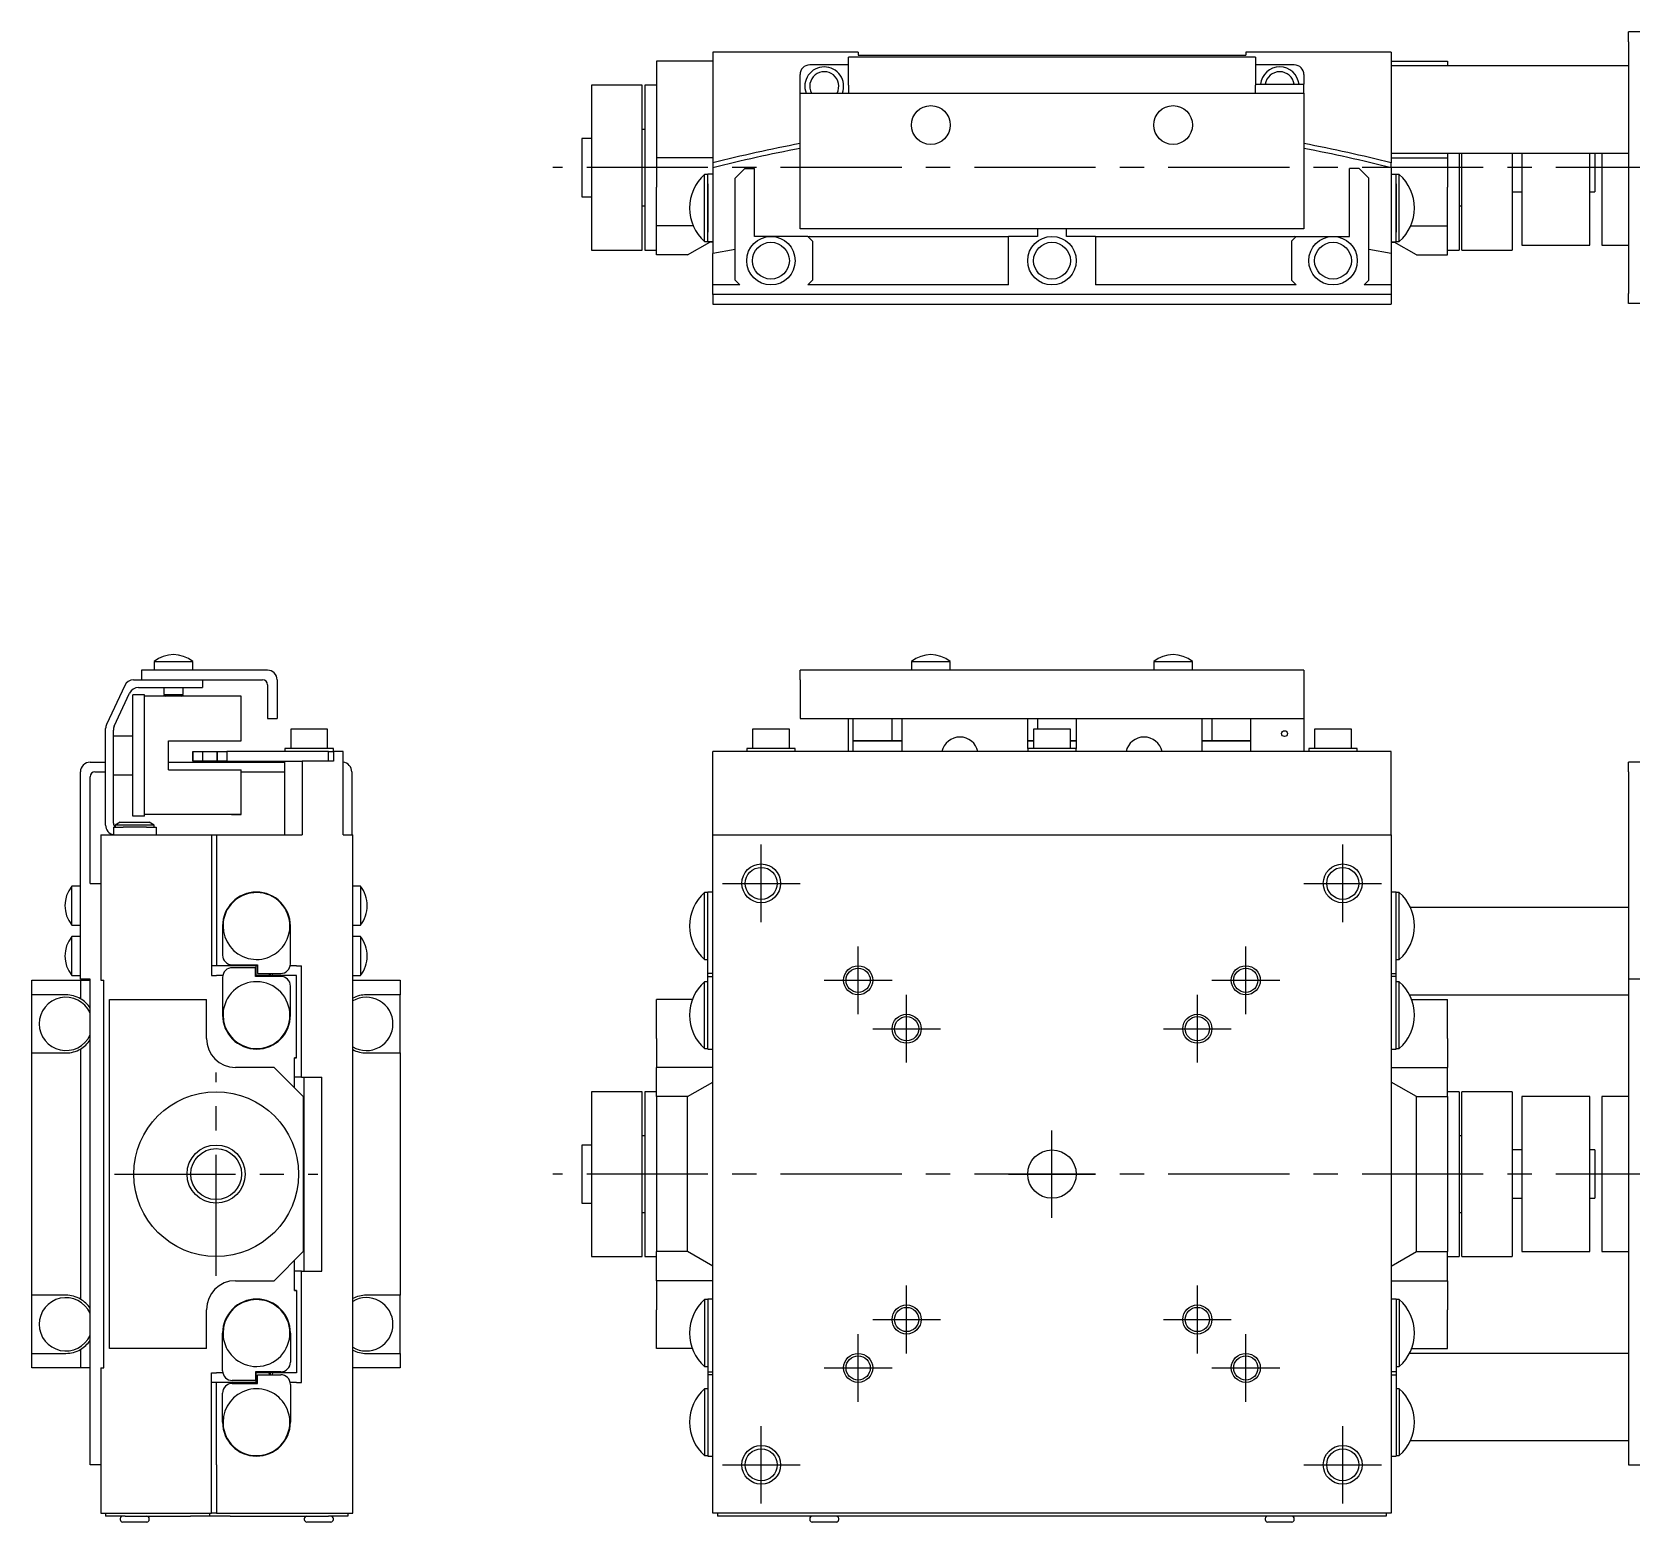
# Model space of a CAD drawing. Extents: x 28 to 598, y 17 to 379.
# Drawn here: x 28.5 to 193.5, y 220.2 to 374 of the extents above; entities that cross this region are included whole.
import ezdxf

# ---------------------------------------------------------------- set-up
doc = ezdxf.new("R2010")
doc.units = 0
doc.header["$LTSCALE"] = 10
doc.linetypes.add('CENTER', pattern=[2, 1.25, -0.25, 0.25, -0.25])
doc.layers.add('1', color=7, linetype='CONTINUOUS')
doc.layers.add('11', color=7, linetype='CONTINUOUS')

msp = doc.modelspace()

# ---------------------------------------------------------------- linework, layer by layer
at = {"layer": '1', "color": 7, "linetype": 'CONTINUOUS'}
for p, q in [((219.250001, 374), (193.250001, 374)), ((193.250001, 373), (193.250001, 374)), ((193.250001, 373), (193.250001, 347)), ((113.750001, 371.9), (98.750001, 371.9)), ((98.750001, 371.9), (98.750001, 360.486969)), ((154.750001, 371.4), (112.750001, 371.4)), ((112.750001, 371.306308), (112.750001, 371.4)), ((112.750001, 369.430961), (112.750001, 371.306308)), ((113.750001, 371.9), (113.750001, 371.6)), ((113.750001, 371.6), (153.750001, 371.6)), ((153.750001, 371.9), (153.750001, 371.6)), ((168.750001, 371.9), (153.750001, 371.9)), ((154.750001, 371.4), (154.750001, 371.306308)), ((154.750001, 371.306308), (154.750001, 369.430961)), ((168.750001, 371.9), (168.750001, 360.486969)), ((98.750001, 371), (92.950001, 371)), ((92.950001, 371), (92.950001, 361)), ((112.750001, 370.6), (108.750001, 370.6)), ((158.750001, 370.6), (154.750001, 370.6)), ((168.750001, 371), (174.550001, 371)), ((193.250001, 370.5), (168.750001, 370.5)), ((174.550001, 371), (174.550001, 370.5)), ((86.250001, 368.5), (86.250001, 351.5)), ((91.450001, 368.5), (86.250001, 368.5)), ((91.450001, 351.5), (91.450001, 368.5)), ((91.750001, 368.5), (91.750001, 351.5)), ((92.950001, 368.5), (91.750001, 368.5)), ((107.750001, 367.7), (107.750001, 369.6)), ((112.750001, 368.524653), (112.750001, 369.430961)), ((112.750001, 368.524653), (112.750001, 367.7)), ((154.750001, 369.430961), (154.750001, 368.524653)), ((154.750001, 368.6), (159.750001, 368.6)), ((154.750001, 367.7), (154.750001, 368.524653)), ((159.750001, 369.6), (159.750001, 368.6)), ((159.750001, 367.7), (159.750001, 368.6)), ((107.750001, 354.7), (107.750001, 367.7)), ((107.750001, 367.7), (159.750001, 367.7)), ((159.750001, 367.7), (159.750001, 354.7)), ((91.750001, 363.95), (91.450001, 363.95)), ((85.250001, 363), (85.250001, 360)), ((86.250001, 363), (85.250001, 363)), ((168.750001, 361.5), (193.250001, 361.5)), ((174.550001, 361.5), (174.550001, 361)), ((175.750001, 361.5), (175.750001, 351.5)), ((176.050001, 351.5), (176.050001, 361.5)), ((181.250001, 361.5), (181.250001, 351.5)), ((182.250001, 361.5), (182.250001, 352)), ((189.250001, 352), (189.250001, 361.5)), ((189.750001, 361.5), (189.750001, 360)), ((190.500001, 361.5), (190.500001, 352)), ((85.250001, 360), (85.250001, 357)), ((98.750001, 361), (92.950001, 361)), ((92.950001, 361), (92.950001, 358)), ((98.750001, 360.486969), (98.750001, 359.970753)), ((98.750001, 359.970754), (98.750001, 351.13673)), ((102.050001, 359.9), (101.050001, 358.9)), ((102.050001, 359.9), (103.050001, 359.9)), ((103.050001, 352.9), (103.050001, 359.9)), ((164.450001, 352.9), (164.450001, 359.9)), ((165.450001, 359.9), (164.450001, 359.9)), ((165.450001, 359.9), (166.450001, 358.9)), ((168.750001, 361), (174.550001, 361)), ((168.750001, 359.970754), (168.750001, 360.486969)), ((168.750001, 359.970754), (168.750001, 351.13673)), ((174.550001, 361), (174.550001, 358)), ((189.750001, 360), (189.750001, 357.5)), ((97.907388, 352.386539), (97.907388, 359.286539)), ((98.250002, 359.286539), (97.907388, 359.286539)), ((98.750002, 359.336536), (98.250002, 359.336536)), ((98.250002, 352.336536), (98.250002, 359.336536)), ((98.250002, 359.286539), (98.250002, 359.336536)), ((98.250002, 358.336536), (98.250002, 359.286539)), ((98.250002, 352.386539), (98.250002, 359.286539)), ((98.250002, 358.336536), (98.250002, 355.736536)), ((101.050001, 348.4), (101.050001, 358.9)), ((166.450001, 348.4), (166.450001, 358.9)), ((168.75, 359.336536), (169.25, 359.336536)), ((169.25, 352.336536), (169.25, 359.336536)), ((169.25, 359.286539), (169.25, 359.336536)), ((169.25, 358.336536), (169.25, 359.286539)), ((169.25, 352.386539), (169.25, 359.286539)), ((169.592614, 359.286539), (169.25, 359.286539)), ((169.25, 358.336536), (169.25, 355.736536)), ((169.592614, 352.386539), (169.592614, 359.286539)), ((85.250001, 357), (86.250001, 357)), ((92.950001, 354), (92.950001, 358)), ((174.550001, 354), (174.550001, 358)), ((181.250001, 357.5), (182.250001, 357.5)), ((189.250001, 357.5), (189.750001, 357.5)), ((91.450001, 356.05), (91.750001, 356.05)), ((98.250002, 355.736536), (98.250002, 353.336536)), ((169.25, 355.736536), (169.25, 353.336536)), ((175.750001, 356.05), (176.050001, 356.05)), ((96.732523, 354), (92.950001, 354)), ((92.950001, 351), (92.950001, 354)), ((98.250002, 352.388699), (98.250002, 353.336536)), ((107.750001, 353.7), (107.750001, 354.7)), ((159.750001, 353.7), (107.750001, 353.7)), ((132.250001, 353.7), (132.250001, 352.9)), ((135.250001, 352.9), (135.250001, 353.7)), ((159.750001, 354.7), (159.750001, 353.7)), ((169.25, 352.386539), (169.25, 353.336536)), ((170.767479, 354), (174.550001, 354)), ((174.550001, 351), (174.550001, 354)), ((86.250001, 351.5), (91.450001, 351.5)), ((91.750001, 351.5), (92.950001, 351.5)), ((96.151925, 351), (98.452076, 352.327993)), ((97.907388, 352.386539), (98.250002, 352.386539)), ((98.250002, 352.336536), (98.250002, 352.388699)), ((98.750002, 352.336536), (98.250002, 352.336536)), ((98.250002, 352.327993), (98.250002, 352.336536)), ((98.250002, 352.327993), (98.250002, 352.336536)), ((98.750001, 352.327993), (98.250002, 352.327993)), ((101.050001, 351.542282), (98.750001, 351.13673)), ((104.750001, 352.9), (103.050001, 352.9)), ((108.550001, 352.9), (104.750001, 352.9)), ((109.050001, 352.4), (108.550001, 352.9)), ((108.750001, 352.9), (108.57998, 352.870021)), ((108.750001, 352.9), (129.250001, 352.9)), ((109.050001, 352.4), (109.050001, 348.4)), ((132.250001, 352.9), (129.250001, 352.9)), ((129.250001, 347.9), (129.250001, 352.9)), ((138.250001, 352.9), (135.250001, 352.9)), ((138.250001, 352.9), (138.250001, 347.9)), ((138.250001, 352.9), (158.750001, 352.9)), ((158.450001, 352.4), (158.950001, 352.9)), ((158.450001, 352.4), (158.450001, 348.4)), ((158.920022, 352.870021), (158.750001, 352.9)), ((158.950001, 352.9), (162.750001, 352.9)), ((162.750001, 352.9), (164.450001, 352.9)), ((168.750001, 351.13673), (166.450001, 351.542282)), ((168.75, 352.336536), (169.25, 352.336536)), ((168.750001, 352.327993), (169.25, 352.327993)), ((171.348077, 351), (169.047926, 352.327993)), ((169.25, 352.336536), (169.25, 352.386539)), ((169.25, 352.386539), (169.592614, 352.386539)), ((169.25, 352.327993), (169.25, 352.336536)), ((169.25, 352.327993), (169.25, 352.336536)), ((174.550001, 351.5), (175.750001, 351.5)), ((176.050001, 351.5), (181.250001, 351.5)), ((182.250001, 352), (189.250001, 352)), ((190.500001, 352), (193.250001, 352)), ((96.151925, 351), (92.950001, 351)), ((98.750001, 347.9), (98.750001, 351.13673)), ((168.750001, 351.13673), (168.750001, 347.9)), ((171.348077, 351), (174.550001, 351)), ((101.050001, 348.4), (101.550001, 347.9)), ((108.550001, 347.9), (109.050001, 348.4)), ((158.950001, 347.9), (158.450001, 348.4)), ((166.450001, 348.4), (165.950001, 347.9)), ((101.550001, 347.9), (98.750001, 347.9)), ((98.750001, 346.9), (98.750001, 347.9)), ((168.750001, 346.9), (98.750001, 346.9)), ((98.750001, 346.9), (98.750001, 345.9)), ((129.250001, 347.9), (108.550001, 347.9)), ((158.950001, 347.9), (138.250001, 347.9)), ((168.750001, 347.9), (165.950001, 347.9)), ((168.750001, 347.9), (168.750001, 346.9)), ((168.750001, 346.9), (168.750001, 345.9)), ((193.250001, 346), (193.250001, 347)), ((98.750001, 345.9), (168.750001, 345.9)), ((219.250001, 346), (193.250001, 346)), ((41.1, 309.047999), (45.1, 309.047999)), ((41.1, 309.047999), (41.1, 308.15)), ((45.1, 308.15), (45.1, 309.047999)), ((119.250001, 309.047999), (123.250001, 309.047999)), ((119.250001, 309.047999), (119.250001, 308.15)), ((123.250001, 308.15), (123.250001, 309.047999)), ((144.250001, 309.047999), (148.250001, 309.047999)), ((144.250001, 309.047999), (144.250001, 308.15)), ((148.250001, 308.15), (148.250001, 309.047999)), ((38.975347, 307.15), (39.8, 307.15)), ((39.8, 308.15), (39.8, 307.15)), ((52.8, 308.15), (39.8, 308.15)), ((39.8, 307.15), (52.3, 307.15)), ((46.1, 307.15), (46.1, 306.35)), ((53.8, 307.15), (53.8, 303.15)), ((159.750001, 308.15), (107.750001, 308.15)), ((107.750001, 307.15), (107.750001, 308.15)), ((107.750001, 307.15), (107.750001, 303.15)), ((159.750001, 308.15), (159.750001, 307.15)), ((159.750001, 307.15), (159.750001, 303.15)), ((38.069039, 306.572618), (36.193692, 302.550924)), ((36.993692, 302.373568), (38.578695, 305.772618)), ((40.1, 305.6), (38.9, 305.6)), ((38.9, 293.1), (38.9, 305.6)), ((39.485003, 306.35), (46.1, 306.35)), ((40.1, 293.1), (40.1, 305.6)), ((50.1, 305.45), (40.1, 305.45)), ((42.1, 306.35), (42.1, 305.65)), ((42.1, 305.65), (44.1, 305.65)), ((42.1, 305.65), (42.3, 305.45)), ((43.9, 305.45), (44.1, 305.65)), ((44.1, 305.65), (44.1, 306.35)), ((50.1, 300.85), (50.1, 305.45)), ((52.8, 306.65), (52.8, 303.15)), ((36.1, 292.15), (36.1, 302.128305)), ((36.9, 292.35), (36.9, 301.95095)), ((52.8, 303.15), (53.8, 303.15)), ((59, 302.05), (55.2, 302.05)), ((55.2, 302.05), (55.2, 300.05)), ((59, 300.05), (59, 302.05)), ((106.650001, 302.05), (102.850001, 302.05)), ((102.850001, 302.05), (102.850001, 300.05)), ((106.650001, 300.05), (106.650001, 302.05)), ((107.750001, 303.15), (159.750001, 303.15)), ((112.750001, 299.75), (112.750001, 303.15)), ((113.250001, 300.85), (113.250001, 303.15)), ((117.250001, 300.85), (117.250001, 303.15)), ((118.250001, 303.15), (118.250001, 300.85)), ((131.250001, 300.85), (131.250001, 303.15)), ((135.650001, 302.05), (131.850001, 302.05)), ((131.850001, 302.05), (131.850001, 300.05)), ((132.250001, 303.15), (132.250001, 302.05)), ((135.650001, 300.05), (135.650001, 302.05)), ((136.250001, 303.15), (136.250001, 300.85)), ((149.250001, 300.85), (149.250001, 303.15)), ((150.250001, 303.15), (150.250001, 300.85)), ((154.250001, 303.15), (154.250001, 300.85)), ((159.750001, 303.15), (159.750001, 299.75)), ((164.650001, 302.05), (160.850001, 302.05)), ((160.850001, 302.05), (160.850001, 300.05)), ((164.650001, 300.05), (164.650001, 302.05)), ((38.9, 301.35), (36.9, 301.35)), ((42.6, 300.85), (50.1, 300.85)), ((42.6, 297.85), (42.6, 300.85)), ((42.6, 300.85), (49.1, 300.85)), ((49.1, 300.85), (50.1, 300.85)), ((113.250001, 300.85), (118.250001, 300.85)), ((117.250001, 300.85), (113.250001, 300.85)), ((113.250001, 299.75), (113.250001, 300.85)), ((118.250001, 300.85), (117.250001, 300.85)), ((118.250001, 300.85), (118.250001, 299.75)), ((131.250001, 300.85), (131.850001, 300.85)), ((131.850001, 300.85), (131.250001, 300.85)), ((131.250001, 300.05), (131.250001, 300.85)), ((136.250001, 300.85), (135.650001, 300.85)), ((135.650001, 300.85), (136.250001, 300.85)), ((136.250001, 300.85), (136.250001, 300.05)), ((149.250001, 300.85), (154.250001, 300.85)), ((150.250001, 300.85), (149.250001, 300.85)), ((149.250001, 299.75), (149.250001, 300.85)), ((154.250001, 300.85), (150.250001, 300.85)), ((154.250001, 300.85), (154.250001, 299.75)), ((45.1, 298.75), (45.1, 299.75)), ((45.1, 299.75), (46.1, 299.75)), ((45.1, 299.75), (45.1, 298.75)), ((46.1, 298.75), (45.1, 298.75)), ((46.1, 299.75), (46.1, 298.75)), ((46.1, 299.75), (47.6, 299.75)), ((47.6, 298.75), (46.1, 298.75)), ((47.6, 298.75), (47.6, 299.75)), ((47.6, 299.75), (48.6, 299.75)), ((47.6, 299.75), (47.6, 298.75)), ((48.6, 298.75), (47.6, 298.75)), ((48.6, 299.75), (48.6, 298.75)), ((59.1, 299.75), (48.6, 299.75)), ((48.6, 298.75), (55.957718, 298.75)), ((59.6, 300.05), (54.6, 300.05)), ((54.6, 300.05), (54.6, 299.75)), ((54.6, 291.15), (54.6, 298.75)), ((55.957718, 298.75), (56.36327, 298.75)), ((56.36327, 298.75), (56.36327, 291.15)), ((59.6, 298.75), (56.36327, 298.75)), ((59.1, 298.75), (59.1, 299.75)), ((59.1, 299.75), (59.6, 299.75)), ((59.6, 299.75), (59.6, 300.05)), ((59.6, 299.75), (59.6, 298.75)), ((60.6, 299.75), (59.6, 299.75)), ((60.6, 291.15), (60.6, 299.75)), ((168.750001, 299.75), (98.750001, 299.75)), ((98.750001, 291.15), (98.750001, 299.75)), ((107.250001, 300.05), (102.250001, 300.05)), ((102.250001, 300.05), (102.250001, 299.75)), ((107.250001, 299.75), (107.250001, 300.05)), ((136.250001, 300.05), (131.250001, 300.05)), ((131.250001, 300.05), (131.250001, 299.75)), ((136.250001, 299.75), (136.250001, 300.05)), ((165.250001, 300.05), (160.250001, 300.05)), ((160.250001, 300.05), (160.250001, 299.75)), ((165.250001, 299.75), (165.250001, 300.05)), ((168.750001, 291.15), (168.750001, 299.75)), ((33.5, 276.25), (33.5, 297.65)), ((34.5, 298.65), (36.1, 298.65)), ((34.5, 286.15), (34.5, 297.15)), ((35, 297.65), (36.1, 297.65)), ((36.9, 297.35), (38.9, 297.35)), ((42.6, 298.65), (54.6, 298.65)), ((42.6, 297.85), (50.1, 297.85)), ((50.1, 293.25), (50.1, 297.85)), ((50.1, 297.65), (54.6, 297.65)), ((61.5, 297.65), (61.5, 291.15)), ((219.250001, 298.65), (193.250001, 298.65)), ((193.250001, 297.65), (193.250001, 298.65)), ((193.250001, 297.65), (193.250001, 276.25)), ((37.6, 292.45), (37.1, 292.161325)), ((41.1, 292.161325), (37.1, 292.161325)), ((37.1, 292.161325), (37.1, 291.95)), ((37.6, 292.45), (40.6, 292.45)), ((40.1, 293.1), (38.9, 293.1)), ((50.1, 293.25), (40.1, 293.25)), ((49.1, 293.25), (40.1, 293.25)), ((41.1, 292.161325), (40.6, 292.45)), ((41.1, 291.95), (41.1, 292.161325)), ((49.1, 293.25), (50.1, 293.25)), ((35.6, 291.15), (35.6, 276.15)), ((35.6, 291.15), (47.013031, 291.15)), ((36.9, 291.95), (36.9, 291.170204)), ((36.9, 291.95), (37.9, 291.95)), ((36.9, 291.170204), (37.1, 291.15)), ((40.3, 291.95), (37.9, 291.95)), ((40.3, 291.95), (41.3, 291.95)), ((41.3, 291.95), (41.3, 291.15)), ((47.013031, 291.15), (47.529246, 291.15)), ((47.013031, 291.15), (47.013031, 276.65)), ((47.529246, 291.15), (47.529247, 286.150001)), ((47.529246, 291.15), (56.36327, 291.15)), ((60.6, 291.15), (61.6, 291.15)), ((61.6, 221.15), (61.6, 291.15)), ((98.750001, 221.15), (98.750001, 291.15)), ((98.750001, 291.15), (168.750001, 291.15)), ((168.750001, 291.15), (168.750001, 221.15)), ((32.602001, 281.85), (32.602001, 285.85)), ((33.5, 285.85), (32.602001, 285.85)), ((34.5, 286.15), (35.6, 286.15)), ((47.529247, 286.150001), (47.529247, 277.650001)), ((62.397999, 285.85), (61.6, 285.85)), ((62.397999, 285.85), (62.397999, 281.85)), ((97.907388, 278.299999), (97.907388, 285.199999)), ((98.250002, 285.199999), (97.907388, 285.199999)), ((98.250002, 281.750005), (98.250002, 285.250005)), ((98.750002, 285.250005), (98.250002, 285.250005)), ((169.25, 285.250005), (168.75, 285.250005)), ((169.25, 281.750005), (169.25, 285.250005)), ((169.592614, 285.199999), (169.25, 285.199999)), ((169.592614, 278.299999), (169.592614, 285.199999)), ((193.250001, 283.65), (170.739272, 283.65)), ((32.602001, 281.85), (33.5, 281.85)), ((32.602001, 276.65), (32.602001, 280.65)), ((33.5, 280.65), (32.602001, 280.65)), ((48.163464, 281.750005), (48.163464, 278.750005)), ((55.163464, 277.850005), (55.163464, 281.750005)), ((61.6, 281.85), (62.397999, 281.85)), ((62.397999, 280.65), (61.6, 280.65)), ((62.397999, 280.65), (62.397999, 276.65)), ((98.250002, 277.850005), (98.250002, 281.750005)), ((169.25, 277.850005), (169.25, 281.750005)), ((47.529247, 277.65), (47.013031, 277.65)), ((51.763464, 277.650001), (47.529247, 277.650001)), ((49.163464, 277.750005), (51.763464, 277.750005)), ((49.163464, 277.750005), (51.763464, 277.750005)), ((51.572007, 277.450005), (49.172007, 277.450005)), ((51.572007, 276.550005), (51.572007, 277.450005)), ((51.6, 277.65), (51.6, 276.65)), ((51.763464, 277.750005), (51.763464, 276.850005)), ((55.806222, 277.650001), (55.143259, 277.650001)), ((55.806222, 277.650001), (56.324708, 277.65)), ((56.324708, 266.15), (56.324708, 277.65)), ((97.907388, 278.299999), (98.250002, 278.299999)), ((98.250002, 276.850005), (98.250002, 277.850005)), ((169.25, 278.299999), (169.592614, 278.299999)), ((169.25, 276.850005), (169.25, 277.850005)), ((28.5, 274.65), (28.5, 276.15)), ((28.5, 276.15), (33.5, 276.15)), ((32.602001, 276.65), (33.5, 276.65)), ((34.5, 276.25), (33.5, 276.25)), ((33.5, 276.15), (33.5, 274.248076)), ((33.5, 276.15), (34.5, 276.15)), ((34.5, 226.15), (34.5, 276.25)), ((35.6, 276.15), (35.9, 276.15)), ((35.9, 236.15), (35.9, 276.15)), ((47.013031, 276.65), (47.529247, 276.650001)), ((48.19221, 276.650001), (47.529247, 276.650001)), ((48.172007, 276.450005), (48.172007, 272.550005)), ((55.806222, 276.650001), (51.572007, 276.650001)), ((54.172007, 276.550005), (51.572007, 276.550005)), ((51.763464, 276.850005), (54.163464, 276.850005)), ((51.763464, 276.850005), (54.163464, 276.850005)), ((52.985492, 276.650113), (53.000876, 276.850142)), ((53.1, 276.650001), (53.1, 276.850005)), ((53.286896, 276.850074), (53.304708, 276.65008)), ((55.172007, 272.550005), (55.172007, 275.550005)), ((55.806222, 268.150001), (55.806222, 276.650001)), ((61.6, 276.65), (62.397999, 276.65)), ((61.6, 276.15), (66.5, 276.15)), ((66.5, 276.15), (66.5, 274.65)), ((97.907388, 269.099999), (97.907388, 275.999999)), ((98.250002, 275.999999), (97.907388, 275.999999)), ((98.750002, 276.850005), (98.250002, 276.850005)), ((98.250002, 276.550005), (98.250002, 276.850005)), ((98.250002, 276.550005), (98.750001, 276.550005)), ((98.250002, 275.550005), (98.250002, 276.550005)), ((98.250002, 272.550005), (98.250002, 275.550005)), ((168.75, 276.850005), (169.25, 276.850005)), ((169.25, 276.550005), (168.750001, 276.550005)), ((169.25, 276.550005), (169.25, 276.850005)), ((169.25, 275.550005), (169.25, 276.550005)), ((169.592614, 275.999999), (169.25, 275.999999)), ((169.25, 272.550005), (169.25, 275.550005)), ((169.592614, 269.099999), (169.592614, 275.999999)), ((219.250001, 276.25), (193.250001, 276.25)), ((193.250001, 276.25), (193.250001, 226.15)), ((32, 274.65), (28.5, 274.65)), ((28.5, 268.65), (28.5, 274.65)), ((36.5, 238.15), (36.5, 274.15)), ((36.5, 274.15), (46.5, 274.15)), ((46.5, 270.15), (46.5, 274.15)), ((66.5, 274.65), (63, 274.65)), ((66.5, 268.65), (66.5, 274.65)), ((96.637231, 274.15), (92.950001, 274.15)), ((92.950001, 270.15), (92.950001, 274.15)), ((170.642676, 274.65), (193.250001, 274.65)), ((170.862772, 274.15), (174.550001, 274.15)), ((174.550001, 270.15), (174.550001, 274.15)), ((98.250002, 269.050005), (98.250002, 272.550005)), ((169.25, 269.050005), (169.25, 272.550005)), ((33.5, 269.051924), (33.5, 243.248076)), ((92.950001, 270.15), (92.950001, 267.15)), ((97.907388, 269.099999), (98.250002, 269.099999)), ((98.250002, 269.050005), (98.750002, 269.050005)), ((168.75, 269.050005), (169.25, 269.050005)), ((169.25, 269.099999), (169.592614, 269.099999)), ((174.550001, 270.15), (174.550001, 267.15)), ((28.5, 243.65), (28.5, 268.65)), ((28.5, 268.65), (32, 268.65)), ((55.806222, 268.150001), (55.6, 268.150001)), ((55.6, 265.05), (55.6, 268.150001)), ((55.6, 268.15), (55.806222, 268.15)), ((63, 268.65), (66.5, 268.65)), ((66.5, 268.65), (66.5, 243.65)), ((53.5, 267.15), (49.5, 267.15)), ((56.5, 264.15), (53.5, 267.15)), ((56.324708, 266.15), (55.6, 266.15)), ((56.324708, 266.15), (58.40016, 266.15)), ((56.6, 246.15), (56.6, 266.15)), ((58.40016, 246.15), (58.40016, 266.15)), ((98.750001, 267.15), (92.950001, 267.15)), ((92.950001, 264.15), (92.950001, 267.15)), ((168.750001, 267.15), (174.550001, 267.15)), ((174.550001, 264.15), (174.550001, 267.15)), ((56.5, 264.15), (56.5, 248.15)), ((86.250001, 264.65), (86.250001, 259.15)), ((86.250001, 264.65), (86.250001, 247.65)), ((91.450001, 264.65), (86.250001, 264.65)), ((91.450001, 247.65), (91.450001, 264.65)), ((91.750001, 264.65), (91.750001, 256.15)), ((91.750001, 264.65), (91.750001, 260.1)), ((92.950001, 264.65), (91.750001, 264.65)), ((92.950001, 264.15), (92.950001, 248.15)), ((96.151925, 264.15), (92.950001, 264.15)), ((96.151925, 264.15), (98.750001, 265.65)), ((96.151925, 248.15), (96.151925, 264.15)), ((171.348077, 264.15), (168.750001, 265.65)), ((171.348077, 248.15), (171.348077, 264.15)), ((171.348077, 264.15), (174.550001, 264.15)), ((175.750001, 264.65), (174.550001, 264.65)), ((174.550001, 264.15), (174.550001, 248.15)), ((175.750001, 264.65), (175.750001, 256.15)), ((175.750001, 264.65), (175.750001, 260.1)), ((176.050001, 247.65), (176.050001, 264.65)), ((181.250001, 264.65), (176.050001, 264.65)), ((181.250001, 264.65), (181.250001, 247.65)), ((181.250001, 264.65), (181.250001, 258.65)), ((182.250001, 264.15), (182.250001, 256.15)), ((189.250001, 264.15), (182.250001, 264.15)), ((189.250001, 256.15), (189.250001, 264.15)), ((190.500001, 264.15), (190.500001, 256.15)), ((193.250001, 264.15), (190.500001, 264.15)), ((85.250001, 259.15), (85.250001, 253.15)), ((86.250001, 259.15), (85.250001, 259.15)), ((86.250001, 259.15), (86.250001, 258.775)), ((86.250001, 259.15), (86.250001, 256.15)), ((91.750001, 260.1), (91.450001, 260.1)), ((176.050001, 260.1), (175.750001, 260.1)), ((181.250001, 258.65), (181.250001, 253.65)), ((181.250001, 258.65), (181.250001, 253.65)), ((182.250001, 258.65), (181.250001, 258.65)), ((189.750001, 258.65), (189.250001, 258.65)), ((189.750001, 258.65), (189.750001, 253.65)), ((189.750001, 258.65), (189.750001, 253.65)), ((86.250001, 256.15), (86.250001, 253.15)), ((91.750001, 256.15), (91.750001, 247.65)), ((175.750001, 256.15), (175.750001, 247.65)), ((182.250001, 256.15), (182.250001, 248.15)), ((189.250001, 248.15), (189.250001, 256.15)), ((190.500001, 256.15), (190.500001, 248.15)), ((85.250001, 253.15), (86.250001, 253.15)), ((86.250001, 253.525), (86.250001, 253.15)), ((86.250001, 253.15), (86.250001, 247.65)), ((181.250001, 253.65), (181.250001, 247.65)), ((181.250001, 253.65), (182.250001, 253.65)), ((189.250001, 253.65), (189.750001, 253.65)), ((91.450001, 252.2), (91.750001, 252.2)), ((91.750001, 252.194517), (91.750001, 247.65)), ((175.750001, 252.2), (176.050001, 252.2)), ((175.750001, 252.194517), (175.750001, 247.65)), ((53.5, 245.15), (56.5, 248.15)), ((86.250001, 247.65), (91.450001, 247.65)), ((91.750001, 247.65), (92.950001, 247.65)), ((96.151925, 248.15), (92.950001, 248.15)), ((92.950001, 245.15), (92.950001, 248.15)), ((98.750001, 246.65), (96.151925, 248.15)), ((168.750001, 246.65), (171.348077, 248.15)), ((171.348077, 248.15), (174.550001, 248.15)), ((174.550001, 245.15), (174.550001, 248.15)), ((174.550001, 247.65), (175.750001, 247.65)), ((176.050001, 247.65), (181.250001, 247.65)), ((182.250001, 248.15), (189.250001, 248.15)), ((190.500001, 248.15), (193.250001, 248.15)), ((55.6, 244.149999), (55.6, 247.25)), ((56.324708, 246.15), (55.6, 246.15)), ((56.324708, 234.65), (56.324708, 246.15)), ((56.324708, 246.15), (58.40016, 246.15)), ((49.5, 245.15), (53.5, 245.15)), ((98.750001, 245.15), (92.950001, 245.15)), ((92.950001, 245.15), (92.950001, 242.15)), ((168.750001, 245.15), (174.550001, 245.15)), ((174.550001, 245.15), (174.550001, 242.15)), ((32, 243.65), (28.5, 243.65)), ((28.5, 237.65), (28.5, 243.65)), ((55.806222, 244.149999), (55.6, 244.149999)), ((55.600001, 244.15), (55.806222, 244.15)), ((55.806222, 244.149999), (55.806222, 235.649999)), ((66.5, 243.65), (63, 243.65)), ((66.5, 237.65), (66.5, 243.65)), ((97.907388, 243.200001), (97.907388, 236.300001)), ((98.250002, 243.200001), (97.907388, 243.200001)), ((98.250002, 243.249995), (98.250002, 239.749995)), ((98.750002, 243.249995), (98.250002, 243.249995)), ((169.25, 243.249995), (168.75, 243.249995)), ((169.25, 243.249995), (169.25, 239.749995)), ((169.592614, 243.200001), (169.25, 243.200001)), ((169.592614, 243.200001), (169.592614, 236.300001)), ((46.5, 238.15), (46.5, 242.15)), ((92.950001, 238.15), (92.950001, 242.15)), ((174.550001, 238.15), (174.550001, 242.15)), ((48.172007, 235.849995), (48.172007, 239.749995)), ((55.172007, 239.749995), (55.172007, 236.749995)), ((98.250002, 239.749995), (98.250002, 236.749995)), ((169.25, 239.749995), (169.25, 236.749995)), ((28.5, 236.15), (28.5, 237.65)), ((28.5, 237.65), (32, 237.65)), ((33.5, 238.051924), (33.5, 236.15)), ((46.5, 238.15), (36.5, 238.15)), ((63, 237.65), (66.5, 237.65)), ((66.5, 237.65), (66.5, 236.15)), ((96.637231, 238.15), (92.950001, 238.15)), ((193.250001, 237.65), (170.642676, 237.65)), ((170.862772, 238.15), (174.550001, 238.15)), ((33.5, 236.15), (28.5, 236.15)), ((34.5, 236.15), (33.5, 236.15)), ((35.6, 236.15), (35.6, 221.15)), ((35.6, 236.15), (35.9, 236.15)), ((66.5, 236.15), (61.6, 236.15)), ((97.907388, 236.300001), (98.250002, 236.300001)), ((98.250002, 236.749995), (98.250002, 235.749995)), ((169.25, 236.749995), (169.25, 235.749995)), ((169.25, 236.300001), (169.592614, 236.300001)), ((47.013031, 235.65), (47.529246, 235.65)), ((47.013031, 221.15), (47.013031, 235.65)), ((47.529247, 234.65), (47.013031, 234.65)), ((48.19221, 235.649999), (47.529246, 235.65)), ((47.529246, 226.15), (47.529247, 234.649999)), ((51.763464, 234.649999), (47.529247, 234.649999)), ((49.163464, 234.549995), (51.763464, 234.549995)), ((49.163464, 234.549995), (51.763464, 234.549995)), ((51.572007, 234.849995), (49.172007, 234.849995)), ((54.172007, 235.749995), (51.572007, 235.749995)), ((51.572007, 235.749995), (51.572007, 234.849995)), ((55.806222, 235.649999), (51.572007, 235.649999)), ((51.6, 235.65), (51.6, 234.65)), ((51.763464, 234.549995), (51.763464, 235.449995)), ((51.763464, 235.449995), (54.163464, 235.449995)), ((51.763464, 235.449995), (54.163464, 235.449995)), ((53.000869, 235.449932), (52.98549, 235.649914)), ((53.1, 235.449995), (53.1, 235.649999)), ((53.30471, 235.649955), (53.28689, 235.449864)), ((55.806221, 234.65), (55.143259, 234.649999)), ((55.163464, 234.449995), (55.163464, 230.549995)), ((55.806221, 234.65), (56.324708, 234.65)), ((98.250002, 235.749995), (98.750002, 235.749995)), ((98.250002, 235.749995), (98.250002, 235.449995)), ((98.250002, 235.449995), (98.250002, 234.449995)), ((98.750002, 235.449995), (98.250002, 235.449995)), ((98.250002, 234.449995), (98.250002, 230.549995)), ((169.25, 235.749995), (168.75, 235.749995)), ((168.75, 235.449995), (169.25, 235.449995)), ((169.25, 235.749995), (169.25, 235.449995)), ((169.25, 235.449995), (169.25, 234.449995)), ((169.25, 234.449995), (169.25, 230.549995)), ((48.163464, 230.549995), (48.163464, 233.549995)), ((97.907388, 234.000001), (97.907388, 227.100001)), ((98.250002, 234.000001), (97.907388, 234.000001)), ((169.592614, 234.000001), (169.25, 234.000001)), ((169.592614, 234.000001), (169.592614, 227.100001)), ((98.250002, 230.549995), (98.250002, 227.049995)), ((169.25, 230.549995), (169.25, 227.049995)), ((170.739272, 228.65), (193.250001, 228.65)), ((35.6, 226.15), (34.5, 226.15)), ((47.529246, 226.15), (47.529246, 221.15)), ((97.907388, 227.100001), (98.250002, 227.100001)), ((98.250002, 227.049995), (98.750002, 227.049995)), ((168.75, 227.049995), (169.25, 227.049995)), ((169.25, 227.100001), (169.592614, 227.100001)), ((193.250001, 226.15), (201.250001, 226.15)), ((35.6, 221.15), (47.013031, 221.15)), ((36.1, 221.15), (36.1, 220.85)), ((46.855631, 220.85), (46.855631, 221.15)), ((47.529246, 221.15), (47.02301, 221.15)), ((47.529246, 221.15), (61.6, 221.15)), ((61.1, 221.15), (61.1, 220.85)), ((168.750001, 221.15), (98.750001, 221.15)), ((99.250001, 221.15), (99.250001, 220.85)), ((168.250001, 221.15), (168.250001, 220.85)), ((38.1, 220.85), (36.1, 220.85)), ((37.6, 220.6), (37.6, 220.5)), ((40.35, 220.25), (37.85, 220.25)), ((39.1, 220.25), (37.85, 220.25)), ((38.1, 220.85), (44.855631, 220.85)), ((40.35, 220.25), (39.1, 220.25)), ((40.35, 220.25), (39.1, 220.25)), ((40.6, 220.5), (40.6, 220.6)), ((46.855631, 220.85), (44.855631, 220.85)), ((47.02301, 220.85), (46.855631, 220.85)), ((48.967166, 220.85), (47.02301, 220.85)), ((48.967166, 220.85), (59.1, 220.85)), ((56.6, 220.6), (56.6, 220.5)), ((59.35, 220.25), (56.85, 220.25)), ((58.1, 220.25), (56.85, 220.25)), ((59.35, 220.25), (58.1, 220.25)), ((59.35, 220.25), (58.1, 220.25)), ((61.1, 220.85), (59.1, 220.85)), ((59.6, 220.5), (59.6, 220.6)), ((101.250001, 220.85), (99.250001, 220.85)), ((166.250001, 220.85), (101.250001, 220.85)), ((108.750001, 220.6), (108.750001, 220.5)), ((111.500001, 220.25), (109.000001, 220.25)), ((111.500001, 220.25), (109.000001, 220.25)), ((111.500001, 220.25), (109.000001, 220.25)), ((111.750001, 220.5), (111.750001, 220.6)), ((155.750001, 220.6), (155.750001, 220.5)), ((158.500001, 220.25), (156.000001, 220.25)), ((158.500001, 220.25), (156.000001, 220.25)), ((158.500001, 220.25), (156.000001, 220.25)), ((158.750001, 220.5), (158.750001, 220.6)), ((168.250001, 220.85), (166.250001, 220.85))]:
    msp.add_line(p, q, dxfattribs=at)
for centre, radius in [((121.250001, 364.4), 2), ((146.250001, 364.4), 2), ((104.750001, 350.4), 2.5), ((104.750001, 350.4), 1.9), ((133.750001, 350.4), 2.5), ((133.750001, 350.4), 1.9), ((162.750001, 350.4), 2.5), ((162.750001, 350.4), 1.9), ((157.750001, 301.6), 0.3), ((103.750001, 286.15), 1.65), ((163.750001, 286.15), 1.65), ((113.750001, 276.15), 1.25), ((153.750001, 276.15), 1.25), ((118.750001, 271.15), 1.25), ((148.750001, 271.15), 1.25), ((47.5, 256.15), 8.5), ((47.5, 256.15), 3), ((133.750001, 256.15), 2.5), ((118.750001, 241.15), 1.25), ((148.750001, 241.15), 1.25), ((113.750001, 236.15), 1.25), ((153.750001, 236.15), 1.25), ((103.750001, 226.15), 1.65), ((163.750001, 226.15), 1.65)]:
    msp.add_circle(centre, radius, dxfattribs=at)
at = {"layer": '1', "color": 4, "linetype": 'CONTINUOUS'}
for centre, radius in [((103.750001, 286.15), 2), ((163.750001, 286.15), 2), ((113.750001, 276.15), 1.5), ((153.750001, 276.15), 1.5), ((118.750001, 271.15), 1.5), ((148.750001, 271.15), 1.5), ((47.5, 256.15), 2.625), ((118.750001, 241.15), 1.5), ((148.750001, 241.15), 1.5), ((113.750001, 236.15), 1.5), ((153.750001, 236.15), 1.5), ((103.750001, 226.15), 2), ((163.750001, 226.15), 2)]:
    msp.add_circle(centre, radius, dxfattribs=at)
at = {"layer": '1', "color": 7, "linetype": 'CONTINUOUS'}
for centre, radius, start, end in [((108.750001, 369.6), 1, 90, 180), ((110.250001, 368.4), 2, 90, 200.487315), ((110.250001, 368.4), 1.5, 332.181861, 207.818139), ((110.250001, 368.4), 2, 339.512685, 90), ((157.250001, 368.4), 2, 90, 174.26083), ((157.250001, 368.4), 1.5, 7.662256, 172.337744), ((157.250001, 368.4), 2, 5.73917, 90), ((158.750001, 369.6), 1, 0, 90), ((133.750001, 223.9), 140.5, 100.664245, 104.424872), ((133.750001, 223.9), 141, 100.625988, 104.372617), ((133.750001, 223.9), 141, 75.627383, 79.374012), ((133.750001, 223.9), 140.5, 75.575128, 79.335755), ((100.950002, 355.836539), 4.6, 131.409621, 228.590377), ((166.55, 355.836539), 4.6, 311.409623, 48.590379), ((43.1, 306.55), 3.2, 51.317813, 128.682187), ((121.250001, 306.55), 3.2, 51.317813, 128.682187), ((146.250001, 306.55), 3.2, 51.317813, 128.682187), ((38.975347, 306.15), 1, 90, 155), ((52.3, 306.65), 0.5, 0, 90), ((52.8, 307.15), 1, 0, 90), ((39.485003, 305.35), 1, 90, 155), ((37.1, 302.128305), 1, 155, 180), ((37.9, 301.95095), 1, 155, 180), ((124.250001, 299.35), 1.9, 12.153197, 167.846803), ((143.250001, 299.35), 1.9, 12.153197, 167.846803), ((34.5, 297.65), 1, 90, 180), ((35, 297.15), 0.5, 90, 180), ((60.5, 297.65), 1, 0, 84.26083), ((37.1, 292.15), 1, 180, 258.463041), ((37.3, 292.35), 0.4, 180, 240), ((35.1, 283.85), 3.2, 141.317813, 218.682187), ((59.9, 283.85), 3.2, 0, 38.682187), ((51.663464, 281.750005), 3.5, 0, 180), ((51.663461, 281.749999), 3.45, 330.736106, 150.736106), ((51.663461, 281.749999), 3.45, 330.736106, 150.736106), ((59.9, 283.85), 3.2, 321.317813, 0), ((100.950002, 281.749999), 4.6, 131.409624, 228.59038), ((166.55, 281.749999), 4.6, 0, 48.590376), ((51.663461, 281.749999), 3.45, 150.736106, 180), ((35.1, 278.65), 3.2, 141.317813, 218.682187), ((51.663461, 281.749999), 3.45, 180, 330.736106), ((59.9, 278.65), 3.2, 0, 38.682187), ((166.55, 281.749999), 4.6, 311.40962, 0), ((49.163464, 278.750005), 1, 180, 270), ((49.172007, 276.450005), 1, 90, 180), ((54.163464, 277.850005), 1, 270, 0), ((59.9, 278.65), 3.2, 321.317813, 0), ((51.663461, 272.549999), 3.45, 330.812604, 150.812604), ((51.663461, 272.549999), 3.45, 330.812604, 150.812604), ((54.172007, 275.550005), 1, 0, 90), ((100.950002, 272.549999), 4.6, 131.409625, 228.59038), ((166.55, 272.549999), 4.6, 0, 48.590375), ((32, 271.65), 2.75, 24.619977, 335.380023), ((32, 271.65), 3, 60, 90), ((32, 271.65), 3, 33.55731, 60), ((51.663461, 272.549999), 3.45, 150.812604, 180), ((63, 271.65), 3, 90, 117.818139), ((63, 271.65), 2.75, 0, 120.603295), ((51.672007, 272.550005), 3.5, 180, 0), ((51.663461, 272.549999), 3.45, 180, 330.812604), ((166.55, 272.549999), 4.6, 311.40962, 0), ((63, 271.65), 2.75, 239.396705, 0), ((32, 271.65), 3, 270, 300), ((32, 271.65), 3, 300, 326.44269), ((49.5, 270.15), 3, 180, 270), ((63, 271.65), 3, 242.181861, 270), ((49.5, 242.15), 3, 90, 180), ((32, 240.65), 2.75, 24.619977, 335.380023), ((32, 240.65), 3, 60, 90), ((32, 240.65), 3, 33.55731, 60), ((51.672007, 239.749995), 3.5, 0, 180), ((51.663461, 239.750001), 3.45, 29.187396, 180), ((63, 240.65), 3, 90, 117.818139), ((63, 240.65), 2.75, 0, 120.603295), ((100.950002, 239.750001), 4.6, 131.40962, 228.590375), ((166.55, 239.750001), 4.6, 0, 48.59038), ((51.663461, 239.750001), 3.45, 209.187396, 29.187396), ((51.663461, 239.750001), 3.45, 209.187396, 29.187396), ((51.663461, 239.750001), 3.45, 180, 209.187396), ((63, 240.65), 2.75, 239.396705, 0), ((166.55, 239.750001), 4.6, 311.409625, 0), ((32, 240.65), 3, 270, 300), ((32, 240.65), 3, 300, 326.44269), ((63, 240.65), 3, 242.181861, 270), ((54.172007, 236.749995), 1, 270, 0), ((49.163464, 233.549995), 1, 90, 180), ((49.172007, 235.849995), 1, 180, 270), ((54.163464, 234.449995), 1, 0, 90), ((51.663461, 230.550001), 3.45, 29.263894, 180), ((100.950002, 230.550001), 4.6, 131.40962, 228.590376), ((166.55, 230.550001), 4.6, 0, 48.59038), ((51.663461, 230.550001), 3.45, 209.263894, 29.263894), ((51.663461, 230.550001), 3.45, 209.263894, 29.263894), ((51.663464, 230.549995), 3.5, 180, 0), ((51.663461, 230.550001), 3.45, 180, 209.263894), ((166.55, 230.550001), 4.6, 311.409624, 0), ((37.85, 220.6), 0.25, 90, 180), ((37.85, 220.5), 0.25, 180, 270), ((40.35, 220.6), 0.25, 0, 90), ((40.35, 220.5), 0.25, 270, 0), ((56.85, 220.6), 0.25, 90, 180), ((56.85, 220.5), 0.25, 180, 270), ((59.35, 220.6), 0.25, 0, 90), ((59.35, 220.5), 0.25, 270, 0), ((109.000001, 220.6), 0.25, 90, 180), ((109.000001, 220.5), 0.25, 180, 270), ((111.500001, 220.6), 0.25, 0, 90), ((111.500001, 220.5), 0.25, 270, 0), ((156.000001, 220.6), 0.25, 90, 180), ((156.000001, 220.5), 0.25, 180, 270), ((158.500001, 220.6), 0.25, 0, 90), ((158.500001, 220.5), 0.25, 270, 0)]:
    msp.add_arc(centre, radius, start, end, dxfattribs=at)
at = {"layer": '11', "color": 4, "linetype": 'CENTER'}
for p, q in [((278.250001, 360), (82.250001, 360)), ((103.750001, 282.15), (103.750001, 290.15)), ((163.750001, 282.15), (163.750001, 290.15)), ((99.750001, 286.15), (107.750001, 286.15)), ((159.750001, 286.15), (167.750001, 286.15)), ((113.750001, 272.65), (113.750001, 279.65)), ((153.750001, 272.65), (153.750001, 279.65)), ((110.250001, 276.15), (117.250001, 276.15)), ((150.250001, 276.15), (157.250001, 276.15)), ((118.750001, 267.65), (118.750001, 274.65)), ((148.750001, 267.65), (148.750001, 274.65)), ((115.250001, 271.15), (122.250001, 271.15)), ((145.250001, 271.15), (152.250001, 271.15)), ((47.5, 245.65), (47.5, 266.65)), ((133.750001, 251.65), (133.750001, 260.65)), ((37, 256.15), (58, 256.15)), ((278.250001, 256.15), (82.250001, 256.15)), ((129.250001, 256.15), (138.250001, 256.15)), ((118.750001, 237.65), (118.750001, 244.65)), ((148.750001, 237.65), (148.750001, 244.65)), ((115.250001, 241.15), (122.250001, 241.15)), ((145.250001, 241.15), (152.250001, 241.15)), ((113.750001, 232.65), (113.750001, 239.65)), ((153.750001, 232.65), (153.750001, 239.65)), ((110.250001, 236.15), (117.250001, 236.15)), ((150.250001, 236.15), (157.250001, 236.15)), ((103.750001, 222.15), (103.750001, 230.15)), ((163.750001, 222.15), (163.750001, 230.15)), ((99.750001, 226.15), (107.750001, 226.15)), ((159.750001, 226.15), (167.750001, 226.15))]:
    msp.add_line(p, q, dxfattribs=at)

doc.saveas('drawing.dxf')
